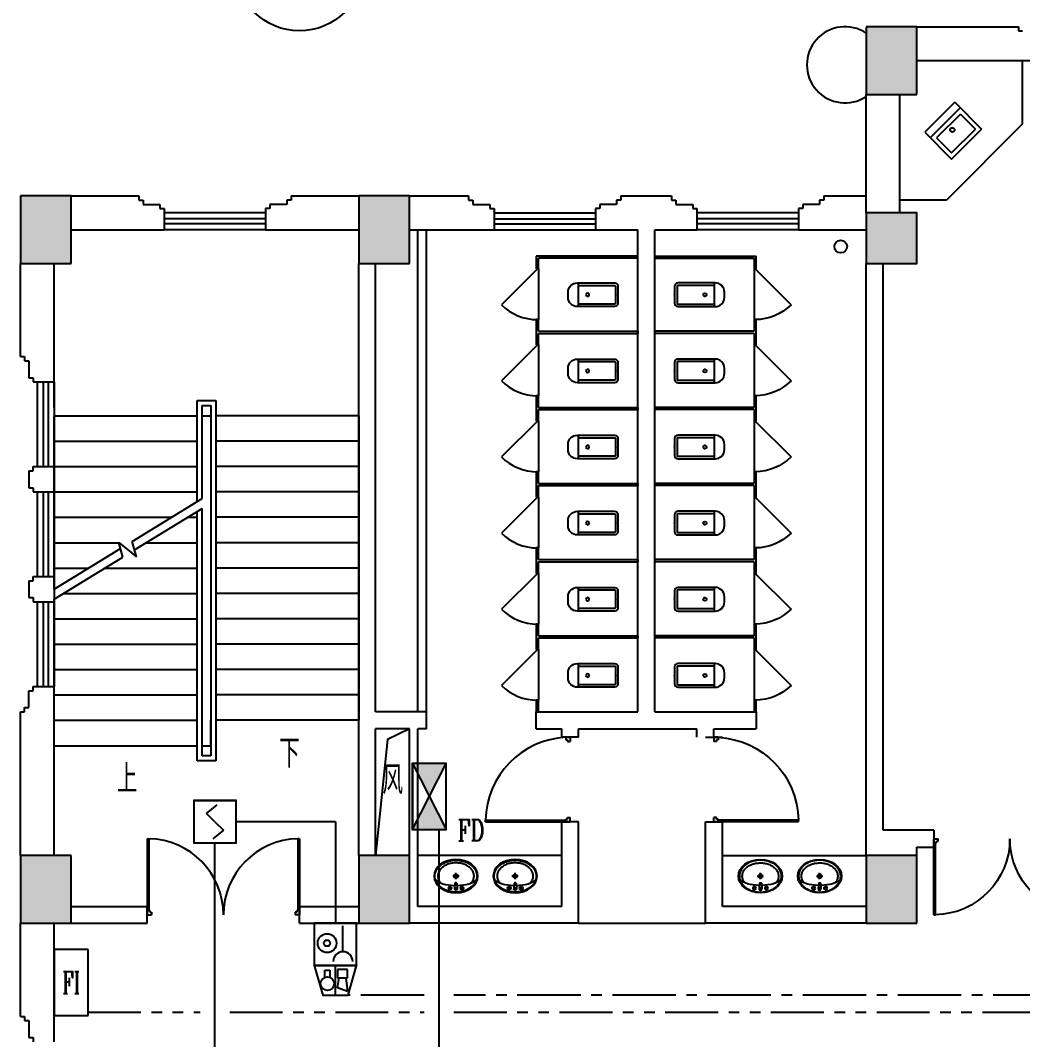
# Model space of a CAD drawing. Extents: x 190999 to 918899, y -200814 to 215286.
# Drawn here: x 210512 to 222362, y 11692 to 23742 of the extents above; entities that cross this region are included whole.
import ezdxf
from ezdxf.enums import TextEntityAlignment as Align

# ---------------------------------------------------------------- set-up
doc = ezdxf.new("R2010")
doc.units = 0
doc.header["$LTSCALE"] = 1000
doc.header["$MEASUREMENT"] = 0
doc.linetypes.add('CENTER2', pattern=[1.125, 0.75, -0.125, 0.125, -0.125])
doc.linetypes.add('PHANTOM2', pattern=[1.25, 0.625, -0.125, 0.125, -0.125, 0.125, -0.125])
for name, color, linetype in [('00-EQUIP', 3, 'Continuous'), ('00-WIRE-4', 6, 'Continuous'), ('A-卫生间', 250, 'Continuous'), ('A-墙线', 2, 'Continuous'), ('A-外包装修', 250, 'Continuous'), ('A-外窗', 145, 'Continuous'), ('A-家具', 250, 'Continuous'), ('A-门', 167, 'Continuous'), ('COLUMN', 2, 'Continuous'), ('DIM_SYMB', 3, 'Continuous'), ('PUB_HATCH', 250, 'Continuous'), ('PUB_TEXT', 7, 'Continuous'), ('STAIR', 5, 'Continuous'), ('房间名称', 7, 'Continuous'), ('暖通-风-说明', 3, 'Continuous'), ('洞口线', 165, 'Continuous'), ('雨水管', 151, 'Continuous')]:
    doc.layers.add(name, color=color, linetype=linetype)
doc.styles.add('_COMPLEX', font='COMPLEX.shx', dxfattribs={"width": 0.5})
doc.styles.add('_TCH_DIM', font='SIMPLEX', dxfattribs={"bigfont": 'GBCBIG'})
doc.styles.add('HZ-ZGBZ', font='romanc.shx', dxfattribs={"width": 0.65})
doc.styles.get("Standard").update_dxf_attribs({"font": 'simhei.ttf'})
doc.styles.add('zz-1', font='arial.ttf', dxfattribs={"width": 0.8})

# ---------------------------------------------------------------- blocks, each defined once
blk = doc.blocks.new('m1800')
at = {"layer": 'A-墙线'}
for p, q in [((-900, -100), (-900, 100)), ((900, -100), (900, 100))]:
    blk.add_line(p, q, dxfattribs=at)
at = {"layer": 'A-门'}
for p, q in [((-900, 900), (-900, 0)), ((-900, 900), (-880, 900)), ((-880, 900), (-880, 50)), ((880, 900), (880, 50)), ((900, 900), (880, 900)), ((900, 900), (900, 0)), ((-900, 50), (-870, 50)), ((-900, 0), (-850, 0)), ((-870, 50), (-870, 30)), ((-870, 30), (-850, 30)), ((-850, 30), (-850, 0)), ((850, 30), (850, 0)), ((870, 30), (850, 30)), ((900, 0), (850, 0)), ((870, 50), (870, 30)), ((900, 50), (870, 50))]:
    blk.add_line(p, q, dxfattribs=at)
for centre, start, end in [((-900, 0), 0, 88.7267), ((900, 0), 91.2733, 180)]:
    blk.add_arc(centre, 900, start, end, dxfattribs=at)
blk = doc.blocks.new('手盆')
at = {"layer": 'A-卫生间'}
for p, q in [((113, 12), (46, 16)), ((160, 0), (235, 0)), ((198, -37), (198, 38)), ((113, -11), (46, -16))]:
    blk.add_line(p, q, dxfattribs=at)
for centre, major_axis, ratio, start_param, end_param in [((198, 0), (0, 259), 0.763797, 3.141593, 9.424778), ((194, 0), (0, 259), 0.413212, 0.351725, 1.519021), ((106, 0), (0, 13.9), 0.9, 3.760941, 5.663837), ((194, 0), (0, 259), 0.413212, 1.620217, 2.789865)]:
    blk.add_ellipse(centre, major_axis=major_axis, ratio=ratio, start_param=start_param, end_param=end_param, dxfattribs=at)
for centre, major_axis in [((46, 0), (0, 15.8)), ((56, 71), (0, 20.6)), ((56, 71), (0, 15.6)), ((198, 0), (0, 23.4)), ((56, -71), (0, 20.6)), ((56, -71), (0, 15.6))]:
    blk.add_ellipse(centre, major_axis=major_axis, ratio=0.9, dxfattribs=at)
for points, knots in [([(198, -249), (204, -249), (211, -249), (228, -246), (239, -243), (260, -236), (270, -231), (290, -218), (299, -211), (317, -194), (325, -185), (340, -164), (347, -153), (360, -129), (365, -116), (374, -90), (378, -76), (383, -48), (385, -34), (387, -5), (387, 9), (385, 38), (383, 52), (377, 80), (373, 94), (364, 120), (358, 133), (345, 156), (338, 167), (323, 187), (314, 197), (296, 213), (287, 220), (267, 232), (257, 237), (236, 244), (225, 247), (204, 249), (193, 249), (171, 247), (161, 245), (140, 237), (129, 232), (110, 221), (100, 213), (82, 197), (74, 188), (58, 168), (51, 157), (38, 133), (32, 121), (23, 95), (19, 81), (13, 53), (11, 39), (9, 10), (9, -4), (10, -33), (12, -47), (18, -75), (21, -89), (30, -115), (36, -128), (48, -152), (55, -163), (70, -184), (78, -193), (96, -210), (105, -218), (125, -230), (135, -235), (156, -243), (167, -246), (184, -249), (191, -249), (198, -249)], [0, 0, 0, 0, 0.105369, 0.105369, 0.278747, 0.278747, 0.452125, 0.452125, 0.625504, 0.625504, 0.798882, 0.798882, 0.97226, 0.97226, 1.145639, 1.145639, 1.319017, 1.319017, 1.492395, 1.492395, 1.665774, 1.665774, 1.839152, 1.839152, 2.01253, 2.01253, 2.185909, 2.185909, 2.359287, 2.359287, 2.532665, 2.532665, 2.706044, 2.706044, 2.879422, 2.879422, 3.0528, 3.0528, 3.226179, 3.226179, 3.399557, 3.399557, 3.572935, 3.572935, 3.746313, 3.746313, 3.919692, 3.919692, 4.09307, 4.09307, 4.266448, 4.266448, 4.439827, 4.439827, 4.613205, 4.613205, 4.786583, 4.786583, 4.959962, 4.959962, 5.13334, 5.13334, 5.306718, 5.306718, 5.480097, 5.480097, 5.653475, 5.653475, 5.826853, 5.826853, 6.000232, 6.000232, 6.17361, 6.17361, 6.283185, 6.283185, 6.283185, 6.283185]), ([(119, -185), (121, -187), (123, -188), (130, -193), (135, -196), (146, -202), (152, -205), (163, -209), (169, -210), (180, -213), (186, -214), (194, -214), (196, -214), (198, -214), (204, -214), (209, -214), (222, -212), (229, -210), (241, -206), (245, -204), (254, -200), (259, -197), (269, -191), (275, -187), (286, -178), (291, -173), (300, -162), (304, -158), (314, -145), (319, -137), (327, -123), (329, -118), (334, -107), (336, -101), (341, -89), (343, -83), (346, -71), (348, -64), (351, -49), (352, -40), (354, -22), (355, -13), (355, 5), (355, 14), (354, 32), (352, 41), (349, 58), (348, 66), (343, 81), (341, 89), (335, 104), (332, 111), (326, 125), (322, 132), (314, 144), (310, 150), (301, 162), (296, 167), (287, 177), (281, 181), (272, 189), (267, 192), (256, 199), (250, 202), (238, 207), (233, 209), (223, 211), (217, 212), (205, 214), (198, 214), (186, 213), (181, 213), (171, 211), (166, 210), (151, 205), (141, 200), (128, 191), (123, 188), (119, 185)], [5.740897, 5.740897, 5.740897, 5.740897, 5.780874, 5.780874, 5.896829, 5.896829, 6.012784, 6.012784, 6.128739, 6.128739, 6.240697, 6.240697, 6.283185, 6.283185, 6.283185, 6.399826, 6.399826, 6.5409, 6.5409, 6.634, 6.634, 6.7271, 6.7271, 6.852188, 6.852188, 6.977276, 6.977276, 7.077377, 7.077377, 7.229977, 7.229977, 7.317389, 7.317389, 7.404801, 7.404801, 7.497094, 7.497094, 7.589386, 7.589386, 7.712334, 7.712334, 7.835281, 7.835281, 7.958228, 7.958228, 8.081175, 8.081175, 8.194983, 8.194983, 8.30879, 8.30879, 8.422598, 8.422598, 8.537599, 8.537599, 8.6526, 8.6526, 8.767602, 8.767602, 8.884432, 8.884432, 8.982435, 8.982435, 9.119467, 9.119467, 9.224191, 9.224191, 9.328914, 9.328914, 9.470087, 9.470087, 9.571187, 9.571187, 9.672288, 9.672288, 9.874489, 9.874489, 9.967059, 9.967059, 9.967059, 9.967059])]:
    blk.add_open_spline(points, degree=3, knots=knots, dxfattribs=at)
blk.add_point((46, 0), dxfattribs=at)
blk = doc.blocks.new('m1000')
at = {"layer": 'A-墙线'}
for p, q in [((0, 0), (0, 200)), ((1000, 0), (1000, 200))]:
    blk.add_line(p, q, dxfattribs=at)
at = {"layer": 'A-门'}
for p, q in [((0, 1100), (0, 100)), ((0, 1100), (20, 1100)), ((20, 1100), (20, 150)), ((0, 150), (30, 150)), ((30, 150), (30, 130)), ((30, 130), (50, 130)), ((50, 130), (50, 100)), ((950, 130), (950, 100)), ((970, 130), (950, 130)), ((970, 150), (970, 130)), ((1000, 150), (970, 150)), ((1000, 150), (1000, 100)), ((0, 100), (50, 100)), ((1000, 100), (950, 100))]:
    blk.add_line(p, q, dxfattribs=at)
blk.add_arc((0, 100), 1000, 2.866, 88.854, dxfattribs=at)
blk = doc.blocks.new('_FZH')
blk.add_lwpolyline([(-0.5, -0.5), (0.5, -0.5), (0.5, 0.5), (-0.5, 0.5)], close=True)
at = {"layer": 'PUB_HATCH'}
blk.add_solid([(-0.5, -0.5), (0.5, -0.5), (-0.5, 0.5), (0.5, 0.5)], dxfattribs=at)
blk = doc.blocks.new('$plan$00001609')
at = {"linetype": 'Continuous'}
for p, q in [((0, -251), (0, 251)), ((0, 251), (450, 251)), ((93, -251), (93, 251)), ((450, 251), (450, -251)), ((146, -199), (146, 199)), ((146, 199), (397, 199)), ((397, 199), (397, -199)), ((146, -199), (397, -199)), ((0, -251), (450, -251))]:
    blk.add_line(p, q, dxfattribs=at)
blk.add_line((238, 2), (238, 0))
blk.add_arc((212, 0), 26, 4.716, 0, dxfattribs=at)
at = {"style": 'zz-1'}
for tag in ['YSIZE', 'XSIZE']:
    blk.add_attdef(tag, (0, 0), '', height=0.5, dxfattribs=at)
blk = doc.blocks.new('$lvtry$00000200')
for p, q in [((-140, -40, 0), (-140, -480, 0)), ((-110, -40, 0), (-110, -470, 0)), ((100, 0, 0), (-100, 0, 0)), ((100, -30, 0), (-100, -30, 0)), ((110, -470, 0), (110, -40, 0)), ((140, -480, 0), (140, -40, 0)), ((140, -470, 0), (-140, -470, 0)), ((-30, -590, 0), (30, -590, 0))]:
    blk.add_line(p, q)
blk.add_circle((0, -359, 0), 20)
for centre, radius, start, end in [((-100, -40, 0), 40, 90, 180), ((-100, -40, 0), 10, 90, 180), ((100, -40, 0), 40, 0, 90), ((100, -40, 0), 10, 0, 90), ((-30, -480, 0), 110, 180, 270), ((30, -480, 0), 110, 270, 0)]:
    blk.add_arc(centre, radius, start, end)
blk.add_point((0, 0))
blk = doc.blocks.new('$DorLib2D$00000114')
at = {"color": 0}
blk.add_line((0.5, 0), (-0.207, 0.707), dxfattribs=at)
blk.add_arc((0.5, 0), 1, 135, 180, dxfattribs=at)
blk = doc.blocks.new('_LINKPT1')
at = {"color": 0}
blk.add_line((0, 0), (0, 0), dxfattribs=at)
blk = doc.blocks.new('3S1KCGW2')
for p, q in [((0.5, 0.5), (-0.5, 0.5)), ((-0.5, 0.5), (-0.5, -0.5)), ((0.5, -0.5), (0.5, 0.5)), ((-0.2, 0.2), (0.05, 0.4)), ((0, 0), (-0.2, 0.2)), ((0, 0), (0.2, -0.2)), ((0.2, -0.2), (-0.05, -0.4)), ((-0.5, -0.5), (0.5, -0.5))]:
    blk.add_line(p, q)
at = {"const_width": 0.04, "flags": 128}
blk.add_lwpolyline([(-0.5, -0.5), (-0.5, 0.5), (0.5, 0.5), (0.5, -0.5)], close=True, dxfattribs=at)
at = {"xscale": 0.002, "yscale": 0.002, "zscale": 0.002}
for p in [(0, 0.5), (-0.5, 0), (0.5, 0), (0, -0.5)]:
    blk.add_blockref('_LINKPT1', p, dxfattribs=at)
at = {"flags": 9}
blk.add_attdef('A', (0, 0), '', height=0.00002, dxfattribs=at)
blk = doc.blocks.new('3T1W6ZCM')
for p, q in [((0.5, 0.5), (-0.5, 0.5)), ((-0.5, 0.5), (-0.5, -0.5)), ((0.5, -0.5), (0.5, 0.5)), ((-0.178, 0.172), (-0.178, -0.443)), ((-0.5, -0.5), (0.5, -0.5))]:
    blk.add_line(p, q)
at = {"const_width": 0.04}
blk.add_lwpolyline([(-0.5, 0.5), (-0.5, -0.5), (0.5, -0.5), (0.5, 0.5)], close=True, dxfattribs=at)
for radius in [0.222, 0.074]:
    blk.add_circle((0.197, -0.03), radius)
blk.add_arc((-0.178, 0.403), 0.231, 180, 0)
at = {"xscale": 0.002, "yscale": 0.002, "zscale": 0.002}
for p in [(0, 0.5), (-0.5, 0), (0.5, 0), (0, -0.5)]:
    blk.add_blockref('_LINKPT1', p, dxfattribs=at)
at = {"flags": 9}
blk.add_attdef('A', (0, 0), '', height=0.00002, dxfattribs=at)
blk = doc.blocks.new('6A2OE7N0')
for p, q in [((-0.3, 0.35), (-0.5, -0.35)), ((0.3, 0.35), (-0.3, 0.35)), ((-0.246, -0.061), (-0.286, 0.259)), ((-0.286, 0.259), (-0.046, 0.179)), ((0, 0.35), (0, -0.35)), ((0.5, -0.35), (0.3, 0.35)), ((-0.046, 0.179), (-0.086, -0.061)), ((-0.286, -0.061), (-0.286, -0.261)), ((-0.046, -0.061), (-0.286, -0.061)), ((-0.046, -0.261), (-0.046, -0.061)), ((0.13, -0.244), (0.13, -0.072)), ((0.25, -0.072), (0.25, -0.244)), ((-0.5, -0.35), (0.5, -0.35)), ((-0.286, -0.261), (-0.046, -0.261)), ((0.25, -0.244), (0.13, -0.244))]:
    blk.add_line(p, q)
at = {"const_width": 0.04, "flags": 128}
blk.add_lwpolyline([(-0.5, -0.35), (-0.3, 0.35), (0.3, 0.35), (0.5, -0.35)], close=True, dxfattribs=at)
blk.add_circle((0.19, 0.076), 0.16)
at = {"xscale": 0.002, "yscale": 0.002, "zscale": 0.002}
for p in [(0, 0.35), (-0.4, 0), (0.4, 0), (0, -0.35)]:
    blk.add_blockref('_LINKPT1', p, dxfattribs=at)
at = {"flags": 9}
blk.add_attdef('A', (0, 0), '', height=0.00002, dxfattribs=at)
blk = doc.blocks.new('6H2KALM6')
for p, q in [((-0.78, 0.4), (0.78, -0.4)), ((0.78, 0.4), (-0.78, -0.4)), ((0.78, 0.4), (-0.78, 0.4)), ((-0.78, 0.4), (-0.78, -0.4)), ((0.78, -0.4), (0.78, 0.4)), ((-0.78, -0.4), (0.78, -0.4))]:
    blk.add_line(p, q)
at = {"const_width": 0.04}
blk.add_lwpolyline([(-0.78, 0.4), (-0.78, -0.4), (0.78, -0.4), (0.78, 0.4)], close=True, dxfattribs=at)
for points in [[(-0.78, 0.4), (0, 0), (-0.78, -0.4)], [(0.78, 0.4), (0, 0), (0.78, -0.4)]]:
    blk.add_solid(points)
at = {"xscale": 0.002, "yscale": 0.002, "zscale": 0.002}
for p in [(0, 0.4), (-0.78, 0), (0.78, 0), (0, -0.4)]:
    blk.add_blockref('_LINKPT1', p, dxfattribs=at)
at = {"flags": 9}
blk.add_attdef('A', (0, 0), '', height=0.00002, dxfattribs=at)
blk = doc.blocks.new('6A2EJEHE')
for p, q in [((0.78, 0.4), (-0.78, 0.4)), ((-0.78, 0.4), (-0.78, -0.4)), ((0.78, -0.4), (0.78, 0.4)), ((-0.78, -0.4), (0.78, -0.4))]:
    blk.add_line(p, q)
at = {"xscale": 0.002, "yscale": 0.002, "zscale": 0.002}
for p in [(0, 0.4), (-0.78, 0), (0.78, 0), (0, -0.4)]:
    blk.add_blockref('_LINKPT1', p, dxfattribs=at)
at = {"style": '_COMPLEX', "width": 0.6, "flags": 8}
blk.add_attdef('$TEXT$', text='', height=0.52, dxfattribs=at).set_placement((0, 0), align=Align.MIDDLE_CENTER)
at = {"flags": 9}
blk.add_attdef('A', (0, 0), '', height=0.00002, dxfattribs=at)

msp = doc.modelspace()

# ---------------------------------------------------------------- hatches: boundary and pattern name
at = {"layer": 'PUB_HATCH'}
for points in [[(221111.6, 23667.4), (220511.6, 23667.4), (220511.6, 22867.4), (221111.6, 22867.4)], [(211111.6, 21667.4), (210511.6, 21667.4), (210511.6, 20867.4), (211111.6, 20867.4)], [(215111.6, 21667.4), (214511.6, 21667.4), (214511.6, 20867.4), (215111.6, 20867.4)], [(211111.6, 13867.4), (210511.6, 13867.4), (210511.6, 13067.4), (211111.6, 13067.4)], [(215111.6, 13867.4), (214511.6, 13867.4), (214511.6, 13067.4), (215111.6, 13067.4)], [(221111.6, 13867.4), (220511.6, 13867.4), (220511.6, 13067.4), (221111.6, 13067.4)]]:
    msp.add_hatch(color=256, dxfattribs=at).paths.add_polyline_path(points)

# ---------------------------------------------------------------- linework, layer by layer
at = {"layer": '00-WIRE-4'}
for p, q in [((214236.6, 14267.4), (213061.6, 14267.4)), ((214236.6, 14267.4), (214236.6, 13067.4)), ((215461.6, 10117.4), (215461.6, 14179.4)), ((212811.6, 9867.4), (212811.6, 14017.4))]:
    msp.add_line(p, q, dxfattribs=at)
at = {"layer": '00-WIRE-4', "linetype": 'CENTER2'}
for p, q in [((215286.6, 12217.4), (214392.2, 12217.4)), ((223886.6, 12217.4), (215636.6, 12217.4))]:
    msp.add_line(p, q, dxfattribs=at)
at = {"layer": '00-WIRE-4', "linetype": 'PHANTOM2'}
for p, q in [((211311.6, 12017.4), (212636.6, 12017.4)), ((212986.6, 12017.4), (215286.6, 12017.4)), ((215636.6, 12017.4), (223886.6, 12017.4))]:
    msp.add_line(p, q, dxfattribs=at)
at = {"layer": 'A-卫生间'}
for p, q in [((215211.6, 15567.4), (215211.6, 21267.4)), ((215311.6, 15567.4), (215311.6, 21267.4)), ((217811.6, 20954.9), (216611.6, 20954.9)), ((216611.6, 20954.9), (216611.6, 20804.9)), ((217811.6, 20929.9), (216636.6, 20929.9)), ((216636.6, 20804.9), (216636.6, 20929.9)), ((217811.6, 20929.9), (217811.6, 20954.9)), ((218011.6, 20954.9), (219211.6, 20954.9)), ((218011.6, 20954.9), (218011.6, 20929.9)), ((218011.6, 20929.9), (219186.6, 20929.9)), ((219186.6, 20929.9), (219186.6, 20804.9)), ((219211.6, 20804.9), (219211.6, 20954.9)), ((216611.6, 20804.9), (216636.6, 20804.9)), ((219186.6, 20804.9), (219211.6, 20804.9)), ((216636.6, 20204.9), (216611.6, 20204.9)), ((216611.6, 20204.9), (216611.6, 20067.4)), ((216636.6, 20067.4), (216636.6, 20204.9)), ((219211.6, 20204.9), (219186.6, 20204.9)), ((219186.6, 20204.9), (219186.6, 20067.4)), ((219211.6, 20067.4), (219211.6, 20204.9)), ((216611.6, 20067.4), (216611.6, 19904.9)), ((216636.6, 20067.4), (217811.6, 20067.4)), ((216636.6, 20042.4), (217811.6, 20042.4)), ((216636.6, 19904.9), (216636.6, 20042.4)), ((217811.6, 20067.4), (217811.6, 20042.4)), ((219186.6, 20067.4), (218011.6, 20067.4)), ((218011.6, 20042.4), (218011.6, 20067.4)), ((219186.6, 20042.4), (218011.6, 20042.4)), ((219186.6, 20042.4), (219186.6, 19904.9)), ((219211.6, 19904.9), (219211.6, 20067.4)), ((216611.6, 19904.9), (216636.6, 19904.9)), ((219186.6, 19904.9), (219211.6, 19904.9)), ((216636.6, 19304.9), (216611.6, 19304.9)), ((216611.6, 19304.9), (216611.6, 19167.4)), ((216636.6, 19167.4), (216636.6, 19304.9)), ((219211.6, 19304.9), (219186.6, 19304.9)), ((219186.6, 19304.9), (219186.6, 19167.4)), ((219211.6, 19167.4), (219211.6, 19304.9)), ((216611.6, 19167.4), (216611.6, 19004.9)), ((216636.6, 19167.4), (217811.6, 19167.4)), ((217811.6, 19167.4), (217811.6, 19142.4)), ((219186.6, 19167.4), (218011.6, 19167.4)), ((218011.6, 19142.4), (218011.6, 19167.4)), ((219211.6, 19004.9), (219211.6, 19167.4)), ((216636.6, 19142.4), (217811.6, 19142.4)), ((216636.6, 19004.9), (216636.6, 19142.4)), ((219186.6, 19142.4), (218011.6, 19142.4)), ((219186.6, 19142.4), (219186.6, 19004.9)), ((216611.6, 19004.9), (216636.6, 19004.9)), ((219186.6, 19004.9), (219211.6, 19004.9)), ((216636.6, 18404.9), (216611.6, 18404.9)), ((216611.6, 18404.9), (216611.6, 18267.4)), ((216636.6, 18267.4), (216636.6, 18404.9)), ((219211.6, 18404.9), (219186.6, 18404.9)), ((219186.6, 18404.9), (219186.6, 18267.4)), ((219211.6, 18267.4), (219211.6, 18404.9)), ((216611.6, 18267.4), (216611.6, 18104.9)), ((216636.6, 18267.4), (217811.6, 18267.4)), ((216636.6, 18242.4), (217811.6, 18242.4)), ((216636.6, 18104.9), (216636.6, 18242.4)), ((217811.6, 18267.4), (217811.6, 18242.4)), ((219186.6, 18267.4), (218011.6, 18267.4)), ((218011.6, 18242.4), (218011.6, 18267.4)), ((219186.6, 18242.4), (218011.6, 18242.4)), ((219186.6, 18242.4), (219186.6, 18104.9)), ((219211.6, 18104.9), (219211.6, 18267.4)), ((216611.6, 18104.9), (216636.6, 18104.9)), ((219186.6, 18104.9), (219211.6, 18104.9)), ((216636.6, 17504.9), (216611.6, 17504.9)), ((216611.6, 17504.9), (216611.6, 17367.4)), ((216636.6, 17367.4), (216636.6, 17504.9)), ((219211.6, 17504.9), (219186.6, 17504.9)), ((219186.6, 17504.9), (219186.6, 17367.4)), ((219211.6, 17367.4), (219211.6, 17504.9)), ((216611.6, 17367.4), (216611.6, 17204.9)), ((216636.6, 17367.4), (217811.6, 17367.4)), ((217811.6, 17367.4), (217811.6, 17342.4)), ((219186.6, 17367.4), (218011.6, 17367.4)), ((218011.6, 17342.4), (218011.6, 17367.4)), ((219211.6, 17204.9), (219211.6, 17367.4)), ((216636.6, 17342.4), (217811.6, 17342.4)), ((216636.6, 17204.9), (216636.6, 17342.4)), ((219186.6, 17342.4), (218011.6, 17342.4)), ((219186.6, 17342.4), (219186.6, 17204.9)), ((216611.6, 17204.9), (216636.6, 17204.9)), ((219186.6, 17204.9), (219211.6, 17204.9)), ((216636.6, 16604.9), (216611.6, 16604.9)), ((216611.6, 16604.9), (216611.6, 16467.4)), ((216636.6, 16467.4), (216636.6, 16604.9)), ((219211.6, 16604.9), (219186.6, 16604.9)), ((219186.6, 16604.9), (219186.6, 16467.4)), ((219211.6, 16467.4), (219211.6, 16604.9)), ((216611.6, 16467.4), (216611.6, 16304.9)), ((216636.6, 16467.4), (217811.6, 16467.4)), ((216636.6, 16442.4), (217811.6, 16442.4)), ((216636.6, 16304.9), (216636.6, 16442.4)), ((217811.6, 16467.4), (217811.6, 16442.4)), ((219186.6, 16467.4), (218011.6, 16467.4)), ((218011.6, 16442.4), (218011.6, 16467.4)), ((219186.6, 16442.4), (218011.6, 16442.4)), ((219186.6, 16442.4), (219186.6, 16304.9)), ((219211.6, 16304.9), (219211.6, 16467.4)), ((216611.6, 16304.9), (216636.6, 16304.9)), ((219186.6, 16304.9), (219211.6, 16304.9)), ((216636.6, 15704.9), (216611.6, 15704.9)), ((216611.6, 15704.9), (216611.6, 15567.4)), ((216636.6, 15567.4), (216636.6, 15704.9)), ((219211.6, 15704.9), (219186.6, 15704.9)), ((219186.6, 15704.9), (219186.6, 15567.4)), ((219211.6, 15567.4), (219211.6, 15704.9)), ((216611.6, 15567.4), (216636.6, 15567.4)), ((219186.6, 15567.4), (219211.6, 15567.4)), ((216911.6, 13867.4), (215211.6, 13867.4)), ((218811.6, 13867.4), (220511.6, 13867.4)), ((217111.6, 13067.4), (218611.6, 13067.4))]:
    msp.add_line(p, q, dxfattribs=at)
at = {"layer": 'A-墙线'}
for p, q in [((221111.6, 23667.4), (222311.6, 23667.4)), ((222311.6, 23667.4), (222311.6, 23617.4)), ((222311.6, 23617.4), (222361.6, 23617.4)), ((221111.6, 23267.4), (222611.6, 23267.4)), ((220511.6, 21467.4), (220511.6, 22867.4)), ((220911.6, 21467.4), (220911.6, 22867.4)), ((211111.6, 21667.4), (211911.6, 21667.4)), ((211911.6, 21667.4), (211911.6, 21617.4)), ((211911.6, 21617.4), (211961.6, 21617.4)), ((211961.6, 21617.4), (211961.6, 21567.4)), ((213661.6, 21617.4), (213661.6, 21567.4)), ((213711.6, 21617.4), (213661.6, 21617.4)), ((213711.6, 21667.4), (214511.6, 21667.4)), ((213711.6, 21667.4), (213711.6, 21617.4)), ((215111.6, 21667.4), (215811.6, 21667.4)), ((215811.6, 21667.4), (215811.6, 21617.4)), ((215811.6, 21617.4), (215861.6, 21617.4)), ((215861.6, 21617.4), (215861.6, 21567.4)), ((217561.6, 21617.4), (217561.6, 21567.4)), ((217611.6, 21617.4), (217561.6, 21617.4)), ((217611.6, 21667.4), (218211.6, 21667.4)), ((217611.6, 21667.4), (217611.6, 21617.4)), ((218211.6, 21667.4), (218211.6, 21617.4)), ((218211.6, 21617.4), (218261.6, 21617.4)), ((218261.6, 21617.4), (218261.6, 21567.4)), ((219961.6, 21617.4), (219961.6, 21567.4)), ((220011.6, 21617.4), (219961.6, 21617.4)), ((220011.6, 21667.4), (220011.6, 21617.4)), ((220011.6, 21667.4), (220511.6, 21667.4)), ((211961.6, 21567.4), (212161.6, 21567.4)), ((212161.6, 21567.4), (212161.6, 21517.4)), ((212161.6, 21517.4), (212211.6, 21517.4)), ((212211.6, 21517.4), (212211.6, 21267.4)), ((213461.6, 21517.4), (213411.6, 21517.4)), ((213411.6, 21517.4), (213411.6, 21267.4)), ((213461.6, 21567.4), (213461.6, 21517.4)), ((213661.6, 21567.4), (213461.6, 21567.4)), ((215861.6, 21567.4), (216061.6, 21567.4)), ((216061.6, 21567.4), (216061.6, 21517.4)), ((216061.6, 21517.4), (216111.6, 21517.4)), ((216111.6, 21517.4), (216111.6, 21267.4)), ((217361.6, 21517.4), (217311.6, 21517.4)), ((217311.6, 21517.4), (217311.6, 21267.4)), ((217361.6, 21567.4), (217361.6, 21517.4)), ((217561.6, 21567.4), (217361.6, 21567.4)), ((218261.6, 21567.4), (218461.6, 21567.4)), ((218461.6, 21567.4), (218461.6, 21517.4)), ((218461.6, 21517.4), (218511.6, 21517.4)), ((218511.6, 21517.4), (218511.6, 21267.4)), ((219761.6, 21517.4), (219711.6, 21517.4)), ((219711.6, 21517.4), (219711.6, 21267.4)), ((219761.6, 21567.4), (219761.6, 21517.4)), ((219961.6, 21567.4), (219761.6, 21567.4)), ((211111.6, 21267.4), (212211.6, 21267.4)), ((213411.6, 21267.4), (214511.6, 21267.4)), ((215111.6, 21267.4), (216111.6, 21267.4)), ((217311.6, 21267.4), (217811.6, 21267.4)), ((217811.6, 15567.4), (217811.6, 21267.4)), ((218011.6, 15567.4), (218011.6, 21267.4)), ((218011.6, 21267.4), (218511.6, 21267.4)), ((219711.6, 21267.4), (220511.6, 21267.4)), ((210511.6, 19767.4), (210511.6, 20867.4)), ((210911.6, 19167.4), (210911.6, 20867.4)), ((214511.6, 13867.4), (214511.6, 20867.4)), ((214711.6, 15567.4), (214711.6, 20867.4)), ((220511.6, 13867.4), (220511.6, 20867.4)), ((220711.6, 14167.4), (220711.6, 20867.4)), ((210511.6, 19767.4), (210561.6, 19767.4)), ((210561.6, 19767.4), (210561.6, 19717.4)), ((210561.6, 19717.4), (210611.6, 19717.4)), ((210611.6, 19717.4), (210611.6, 19517.4)), ((210611.6, 19517.4), (210661.6, 19517.4)), ((210661.6, 19517.4), (210661.6, 19467.4)), ((210661.6, 19467.4), (210911.6, 19467.4)), ((210661.6, 18417.4), (210661.6, 18467.4)), ((210661.6, 18467.4), (210911.6, 18467.4)), ((210911.6, 18467.4), (210911.6, 18167.4)), ((210611.6, 18417.4), (210611.6, 18217.4)), ((210611.6, 18417.4), (210661.6, 18417.4)), ((210611.6, 18217.4), (210661.6, 18217.4)), ((210661.6, 18217.4), (210661.6, 18167.4)), ((210661.6, 18167.4), (210911.6, 18167.4)), ((210611.6, 17117.4), (210611.6, 16917.4)), ((210611.6, 17117.4), (210661.6, 17117.4)), ((210661.6, 17117.4), (210661.6, 17167.4)), ((210661.6, 17167.4), (210911.6, 17167.4)), ((210911.6, 17167.4), (210911.6, 16867.4)), ((210611.6, 16917.4), (210661.6, 16917.4)), ((210661.6, 16917.4), (210661.6, 16867.4)), ((210661.6, 16867.4), (210911.6, 16867.4)), ((210611.6, 15817.4), (210661.6, 15817.4)), ((210611.6, 15617.4), (210611.6, 15817.4)), ((210661.6, 15817.4), (210661.6, 15867.4)), ((210661.6, 15867.4), (210911.6, 15867.4)), ((210911.6, 13867.4), (210911.6, 15867.4)), ((210511.6, 13867.4), (210511.6, 15567.4)), ((210511.6, 15567.4), (210561.6, 15567.4)), ((210561.6, 15617.4), (210611.6, 15617.4)), ((210561.6, 15567.4), (210561.6, 15617.4)), ((215311.6, 15567.4), (214711.6, 15567.4)), ((215311.6, 15367.4), (215311.6, 15567.4)), ((216611.6, 15367.4), (216611.6, 15567.4)), ((216611.6, 15567.4), (217811.6, 15567.4)), ((218011.6, 15567.4), (219211.6, 15567.4)), ((219211.6, 15567.4), (219211.6, 15367.4)), ((214711.6, 13867.4), (214711.6, 15367.4)), ((215111.6, 15367.4), (214711.6, 15367.4)), ((215111.6, 13267.4), (215111.6, 15367.4)), ((215311.6, 15367.4), (215211.6, 15367.4)), ((215211.6, 13267.4), (215211.6, 15367.4)), ((216611.6, 15367.4), (216911.6, 15367.4)), ((216911.6, 15267.4), (216911.6, 15367.4)), ((217111.6, 15267.4), (217111.6, 15367.4)), ((217111.6, 15367.4), (218511.6, 15367.4)), ((218511.6, 15267.4), (218511.6, 15367.4)), ((218711.6, 15267.4), (218711.6, 15367.4)), ((218711.6, 15367.4), (219211.6, 15367.4)), ((216911.6, 13267.4), (216911.6, 14267.4)), ((217111.6, 13067.4), (217111.6, 14267.4)), ((218611.6, 13067.4), (218611.6, 14267.4)), ((218811.6, 13267.4), (218811.6, 14267.4)), ((221311.6, 14167.4), (220711.6, 14167.4)), ((221111.6, 13967.4), (221311.6, 13967.4)), ((221111.6, 13867.4), (221111.6, 13967.4)), ((211111.6, 13267.4), (212012.1, 13267.4)), ((213812.1, 13267.4), (214511.6, 13267.4)), ((216911.6, 13267.4), (215211.6, 13267.4)), ((220511.6, 13267.4), (218811.6, 13267.4)), ((210511.6, 11967.4), (210511.6, 13067.4)), ((210911.6, 11667.4), (210911.6, 13067.4)), ((211111.6, 13067.4), (212012.1, 13067.4)), ((213812.1, 13067.4), (214511.6, 13067.4)), ((217111.6, 13067.4), (215111.6, 13067.4)), ((220511.6, 13067.4), (218611.6, 13067.4)), ((210511.6, 11967.4), (210561.6, 11967.4)), ((210561.6, 11967.4), (210561.6, 11917.4)), ((210561.6, 11917.4), (210611.6, 11917.4)), ((210611.6, 11917.4), (210611.6, 11717.4)), ((210611.6, 11717.4), (210661.6, 11717.4)), ((210661.6, 11717.4), (210661.6, 11667.4))]:
    msp.add_line(p, q, dxfattribs=at)
at = {"layer": 'A-外包装修'}
msp.add_circle((213811.6, 24367.4), 750, dxfattribs=at)
msp.add_arc((220261.6, 23217.4), 450, 56.25101, 303.74899, dxfattribs=at)
at = {"layer": 'A-外窗'}
for p, q in [((213411.6, 21467.4), (212211.6, 21467.4)), ((216111.6, 21467.4), (217311.6, 21467.4)), ((219711.6, 21467.4), (218511.6, 21467.4)), ((213411.6, 21397.4), (212211.6, 21397.4)), ((213411.6, 21337.4), (212211.6, 21337.4)), ((216111.6, 21397.4), (217311.6, 21397.4)), ((216111.6, 21337.4), (217311.6, 21337.4)), ((219711.6, 21397.4), (218511.6, 21397.4)), ((219711.6, 21337.4), (218511.6, 21337.4)), ((213411.6, 21267.4), (212211.6, 21267.4)), ((216111.6, 21267.4), (217311.6, 21267.4)), ((219711.6, 21267.4), (218511.6, 21267.4)), ((210711.6, 19467.4), (210711.6, 18467.4)), ((210781.6, 19467.4), (210781.6, 18467.4)), ((210841.6, 19467.4), (210841.6, 18467.4)), ((210911.6, 19467.4), (210911.6, 18467.4)), ((210711.6, 18167.4), (210711.6, 17167.4)), ((210781.6, 18167.4), (210781.6, 17167.4)), ((210841.6, 18167.4), (210841.6, 17167.4)), ((210911.6, 18167.4), (210911.6, 17167.4)), ((210711.6, 16867.4), (210711.6, 15867.4)), ((210781.6, 16867.4), (210781.6, 15867.4)), ((210841.6, 16867.4), (210841.6, 15867.4)), ((210911.6, 16867.4), (210911.6, 15867.4))]:
    msp.add_line(p, q, dxfattribs=at)
at = {"layer": 'A-家具'}
for p, q in [((222361.6, 22517.4), (222361.6, 23267.4)), ((222361.6, 22517.4), (221461.6, 21617.4)), ((221461.6, 21617.4), (220911.6, 21617.4))]:
    msp.add_line(p, q, dxfattribs=at)
at = {"layer": 'A-门'}
for p, q in [((216636.6, 20804.9), (216636.6, 20204.9)), ((219186.6, 20804.9), (219186.6, 20204.9)), ((216636.6, 19904.9), (216636.6, 19304.9)), ((219186.6, 19904.9), (219186.6, 19304.9)), ((216636.6, 19004.9), (216636.6, 18404.9)), ((219186.6, 19004.9), (219186.6, 18404.9)), ((216636.6, 18104.9), (216636.6, 17504.9)), ((219186.6, 18104.9), (219186.6, 17504.9)), ((216636.6, 17204.9), (216636.6, 16604.9)), ((219186.6, 17204.9), (219186.6, 16604.9)), ((216636.6, 16304.9), (216636.6, 15704.9)), ((219186.6, 16304.9), (219186.6, 15704.9))]:
    msp.add_line(p, q, dxfattribs=at)
at = {"layer": 'COLUMN'}
for p, q in [((221111.6, 23667.4), (220511.6, 23667.4)), ((220511.6, 23667.4), (220511.6, 22867.4)), ((221111.6, 22867.4), (221111.6, 23667.4)), ((220511.6, 22867.4), (221111.6, 22867.4)), ((211111.6, 21667.4), (210511.6, 21667.4)), ((210511.6, 21667.4), (210511.6, 20867.4)), ((211111.6, 20867.4), (211111.6, 21667.4)), ((215111.6, 21667.4), (214511.6, 21667.4)), ((214511.6, 21667.4), (214511.6, 20867.4)), ((215111.6, 20867.4), (215111.6, 21667.4)), ((210511.6, 20867.4), (211111.6, 20867.4)), ((214511.6, 20867.4), (215111.6, 20867.4)), ((211111.6, 13867.4), (210511.6, 13867.4)), ((210511.6, 13867.4), (210511.6, 13067.4)), ((211111.6, 13067.4), (211111.6, 13867.4)), ((215111.6, 13867.4), (214511.6, 13867.4)), ((214511.6, 13867.4), (214511.6, 13067.4)), ((215111.6, 13067.4), (215111.6, 13867.4)), ((221111.6, 13867.4), (220511.6, 13867.4)), ((220511.6, 13867.4), (220511.6, 13067.4)), ((221111.6, 13067.4), (221111.6, 13867.4)), ((210511.6, 13067.4), (211111.6, 13067.4)), ((214511.6, 13067.4), (215111.6, 13067.4)), ((220511.6, 13067.4), (221111.6, 13067.4))]:
    msp.add_line(p, q, dxfattribs=at)
at = {"layer": 'DIM_SYMB'}
for points in [[(213666.6, 15467.4, 0, 0, 0), (213666.6, 20272.3, 0, 0, 0), (211756.6, 20272.3, 0, 0, 0), (211756.6, 18042.2, 80, 0, 0), (211756.6, 17742.2, 0, 0, 0)], [(211756.6, 15167.4, 0, 0, 0), (211756.6, 16974.9, 80, 0, 0), (211756.6, 17274.9, 0, 0, 0)]]:
    msp.add_lwpolyline(points, format="xyseb", dxfattribs=at)
at = {"layer": 'STAIR'}
for p, q in [((212601.6, 18052.3), (212601.6, 19247.4)), ((212601.6, 19247.4), (212821.6, 19247.4)), ((212661.6, 18089.1), (212661.6, 19187.4)), ((212661.6, 19187.4), (212761.6, 19187.4)), ((212761.6, 19187.4), (212761.6, 15047.4)), ((212821.6, 19247.4), (212821.6, 14987.4)), ((210911.6, 17016.8), (210911.6, 19067.4)), ((210911.6, 19067.4), (212601.6, 19067.4)), ((212661.6, 18089.1), (212661.6, 19067.4)), ((212661.6, 19067.4), (212761.6, 19067.4)), ((212761.6, 19067.4), (212761.6, 15467.4)), ((214511.6, 19067.4), (212821.6, 19067.4)), ((214511.6, 19067.4), (214511.6, 15467.4)), ((210911.6, 18767.4), (212601.6, 18767.4)), ((214511.6, 18767.4), (212821.6, 18767.4)), ((210911.6, 18467.4), (212601.6, 18467.4)), ((214511.6, 18467.4), (212821.6, 18467.4)), ((210911.6, 18167.4), (212601.6, 18167.4)), ((211831.5, 17580.4), (212661.6, 18089.1)), ((214511.6, 18167.4), (212821.6, 18167.4)), ((211860.9, 17481.2), (212661.6, 17971.8)), ((212661.6, 15167.4), (212661.6, 17971.8)), ((212661.6, 15047.4), (212661.6, 17971.8)), ((210911.6, 17867.4), (212299.8, 17867.4)), ((212491.2, 17867.4), (212601.6, 17867.4)), ((212601.6, 14987.4), (212601.6, 17935)), ((214511.6, 17867.4), (212821.6, 17867.4)), ((210911.6, 17567.4), (211674.5, 17567.4)), ((210911.6, 17016.8), (211695.3, 17497)), ((211724.7, 17397.7), (211674.1, 17568.8)), ((211674.1, 17568.8), (211884.5, 17401.4)), ((211884.5, 17401.4), (211831.5, 17580.4)), ((212001.6, 17567.4), (212601.6, 17567.4)), ((214511.6, 17567.4), (212821.6, 17567.4)), ((210911.6, 16899.6), (211724.7, 17397.7)), ((210911.6, 17267.4), (211320.5, 17267.4)), ((211512, 17267.4), (212601.6, 17267.4)), ((214511.6, 17267.4), (212821.6, 17267.4)), ((210911.6, 15167.4), (210911.6, 16899.6)), ((211022.3, 16967.4), (212601.6, 16967.4)), ((214511.6, 16967.4), (212821.6, 16967.4)), ((210911.6, 16667.4), (212601.6, 16667.4)), ((214511.6, 16667.4), (212821.6, 16667.4)), ((210911.6, 16367.4), (212601.6, 16367.4)), ((214511.6, 16367.4), (212821.6, 16367.4)), ((210911.6, 16067.4), (212601.6, 16067.4)), ((214511.6, 16067.4), (212821.6, 16067.4)), ((210911.6, 15767.4), (212601.6, 15767.4)), ((214511.6, 15767.4), (212821.6, 15767.4)), ((210911.6, 15467.4), (212601.6, 15467.4)), ((212761.6, 15167.4), (212761.6, 15467.4)), ((214511.6, 15467.4), (212821.6, 15467.4)), ((210911.6, 15167.4), (212601.6, 15167.4)), ((212661.6, 15167.4), (212761.6, 15167.4)), ((212821.6, 14987.4), (212601.6, 14987.4)), ((212761.6, 15047.4), (212661.6, 15047.4))]:
    msp.add_line(p, q, dxfattribs=at)
at = {"layer": '洞口线', "ltscale": 2}
msp.add_lwpolyline([(215111.6, 15367.4), (214852.2, 15242.1), (214711.6, 13867.4)], dxfattribs=at)
at = {"layer": '雨水管'}
msp.add_circle((220211.6, 21067.4), 75, dxfattribs=at)

# ---------------------------------------------------------------- block references
at = {"rotation": 90}
for p in [(215661.6, 13427.4), (216361.6, 13427.4)]:
    msp.add_blockref('手盆', p, dxfattribs=at)
at = {"xscale": -1, "rotation": 270}
for p in [(219261.6, 13427.4), (219961.6, 13427.4)]:
    msp.add_blockref('手盆', p, dxfattribs=at)
at = {"layer": '00-EQUIP', "xscale": 500, "yscale": 500, "zscale": 500}
for name, p, rotation in [('6H2KALM6', (215345.9, 14567.4), 90), ('3S1KCGW2', (212811.6, 14267.4), 180), ('3T1W6ZCM', (214236.6, 12817.4), 180), ('6A2OE7N0', (214236.6, 12392.4), 180)]:
    msp.add_blockref(name, p, dxfattribs=dict(at, rotation=rotation))
at = {"layer": '00-EQUIP'}
ref = msp.add_blockref('6A2EJEHE', (211111.6, 12367.4), dxfattribs=dict(at, xscale=500, yscale=500, zscale=500, rotation=270))
ref.add_attrib('$TEXT$', 'FI', dxfattribs={"layer": '0', "height": 260, "style": '_COMPLEX', "width": 0.6, "flags": 8}).set_placement((211111.6, 12367.4), align=Align.MIDDLE_CENTER)
at = {"layer": 'A-卫生间', "yscale": -0.9999999999999998, "rotation": 90.00000000106468}
for p in [(217577.3, 20498.6, 0), (217577.3, 19598.6, 0), (217577.3, 18698.6, 0), (217577.3, 17798.6, 0), (217577.3, 16898.6, 0), (217577.3, 15998.6, 0)]:
    msp.add_blockref('$lvtry$00000200', p, dxfattribs=at)
at = {"layer": 'A-卫生间', "rotation": 89.99999999893537}
for p in [(218246, 20498.6, 0), (218246, 19598.6, 0), (218246, 18698.6, 0), (218246, 17798.6, 0), (218246, 16898.6, 0), (218246, 15998.6, 0)]:
    msp.add_blockref('$lvtry$00000200', p, dxfattribs=at)
at = {"layer": 'A-家具', "yscale": -1, "rotation": 315}
msp.add_blockref('$plan$00001609', (221381.3, 22597.7), dxfattribs=at)
at = {"layer": 'A-门', "xscale": -600, "zscale": 25, "rotation": 270}
for p, yscale in [((216624.1, 20504.9), -600), ((219199.1, 20504.9), 600), ((216624.1, 19604.9), -600), ((219199.1, 19604.9), 600), ((216624.1, 18704.9), -600), ((219199.1, 18704.9), 600), ((216624.1, 17804.9), -600), ((219199.1, 17804.9), 600), ((216624.1, 16904.9), -600), ((219199.1, 16904.9), 600), ((216624.1, 16004.9), -600), ((219199.1, 16004.9), 600)]:
    msp.add_blockref('$DorLib2D$00000114', p, dxfattribs=dict(at, yscale=yscale))
at = {"layer": 'A-门', "rotation": 90}
msp.add_blockref('m1000', (217111.6, 14267.4), dxfattribs=at)
at = {"layer": 'A-门', "xscale": -1}
for name, p, rotation in [('m1000', (218611.6, 14267.4), 270), ('m1800', (222211.6, 14067.4), 180)]:
    msp.add_blockref(name, p, dxfattribs=dict(at, rotation=rotation))
at = {"layer": 'A-门'}
msp.add_blockref('m1800', (212912.1, 13167.4), dxfattribs=at)
at = {"layer": 'COLUMN', "xscale": 600, "yscale": 600, "zscale": 600, "rotation": 270}
msp.add_blockref('_FZH', (220811.6, 21167.4), dxfattribs=at)

# ---------------------------------------------------------------- texts
at = {"layer": 'PUB_TEXT', "style": '_TCH_DIM'}
for s, p in [('下', (213571.7, 14907.4)), ('上', (211652.4, 14607.4))]:
    msp.add_text(s, height=337.6, dxfattribs=at).set_placement(p)
at = {"layer": '房间名称', "style": '_TCH_DIM'}
msp.add_text('风', height=337.6, dxfattribs=at).set_placement((214792.3, 14593.2))
at = {"layer": '暖通-风-说明', "style": 'HZ-ZGBZ', "width": 0.7}
msp.add_text('FD', height=250, dxfattribs=at).set_placement((215682.5, 14043.1))

doc.saveas('drawing.dxf')
